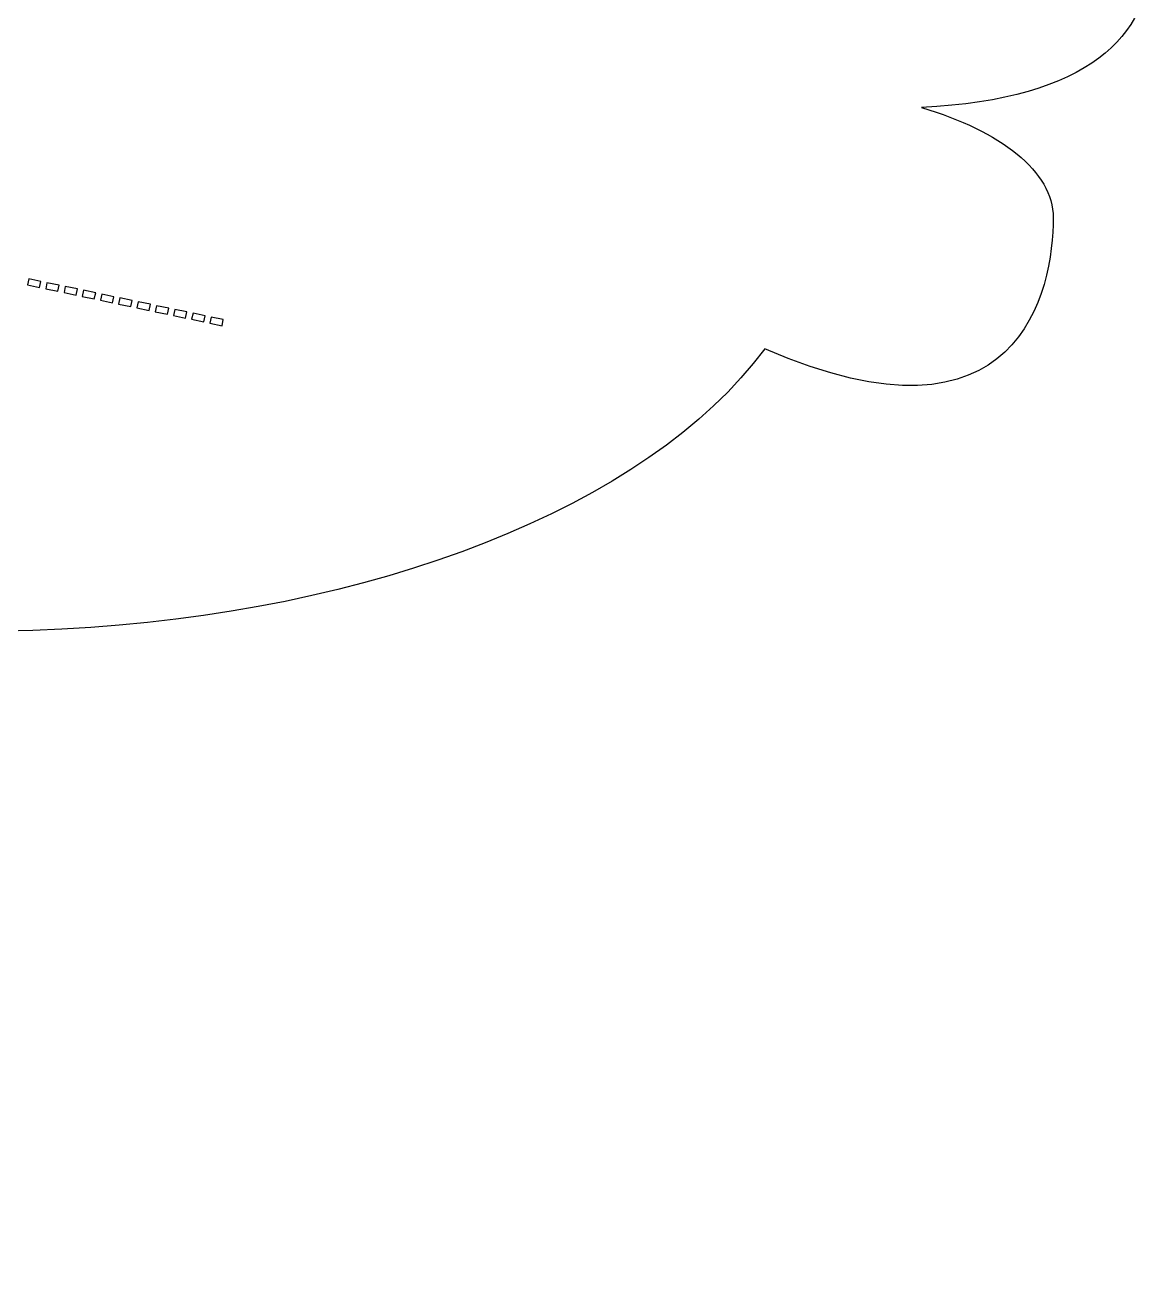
# Model space of a CAD drawing. Header units: centimetres. Extents: x -14.4 to 14.4, y -14.4 to 14.4.
# Drawn here: x 6.81 to 13.05, y -7.48 to -0.53 of the extents above; entities that cross this region are included whole.
import ezdxf
from ezdxf.lldxf.tags import DXFTag

# ---------------------------------------------------------------- set-up
doc = ezdxf.new("R2010")
doc.units = ezdxf.units.CM
doc.header["$MEASUREMENT"] = 0
doc.layers.add('Layer 1', color=7, linetype='Continuous')
tags = doc.linetypes.add('New Line1', pattern=[39354470.199999996, 4372718.9, -34981751.3]).pattern_tags.tags
tags[6:7] = [DXFTag(74, 4), DXFTag(75, 0), DXFTag(340, '0'), DXFTag(46, 1.0), DXFTag(50, 0.0), DXFTag(44, 0.0), DXFTag(45, 0.0)]
tags[4:5] = [DXFTag(74, 4), DXFTag(75, 0), DXFTag(340, '0'), DXFTag(46, 1.0), DXFTag(50, 0.0), DXFTag(44, 0.0), DXFTag(45, 0.0)]
tags = doc.linetypes.add('New Line357', pattern=[39354470.199999996, 4372718.9, -34981751.3]).pattern_tags.tags
tags[6:7] = [DXFTag(74, 4), DXFTag(75, 0), DXFTag(340, '0'), DXFTag(46, 1.0), DXFTag(50, 0.0), DXFTag(44, 0.0), DXFTag(45, 0.0)]
tags[4:5] = [DXFTag(74, 4), DXFTag(75, 0), DXFTag(340, '0'), DXFTag(46, 1.0), DXFTag(50, 0.0), DXFTag(44, 0.0), DXFTag(45, 0.0)]
tags = doc.linetypes.add('New Line358', pattern=[39354470.199999996, 4372718.9, -34981751.3]).pattern_tags.tags
tags[6:7] = [DXFTag(74, 4), DXFTag(75, 0), DXFTag(340, '0'), DXFTag(46, 1.0), DXFTag(50, 0.0), DXFTag(44, 0.0), DXFTag(45, 0.0)]
tags[4:5] = [DXFTag(74, 4), DXFTag(75, 0), DXFTag(340, '0'), DXFTag(46, 1.0), DXFTag(50, 0.0), DXFTag(44, 0.0), DXFTag(45, 0.0)]
tags = doc.linetypes.add('New Line359', pattern=[39354470.199999996, 4372718.9, -34981751.3]).pattern_tags.tags
tags[6:7] = [DXFTag(74, 4), DXFTag(75, 0), DXFTag(340, '0'), DXFTag(46, 1.0), DXFTag(50, 0.0), DXFTag(44, 0.0), DXFTag(45, 0.0)]
tags[4:5] = [DXFTag(74, 4), DXFTag(75, 0), DXFTag(340, '0'), DXFTag(46, 1.0), DXFTag(50, 0.0), DXFTag(44, 0.0), DXFTag(45, 0.0)]
tags = doc.linetypes.add('New Line360', pattern=[39354470.199999996, 4372718.9, -34981751.3]).pattern_tags.tags
tags[6:7] = [DXFTag(74, 4), DXFTag(75, 0), DXFTag(340, '0'), DXFTag(46, 1.0), DXFTag(50, 0.0), DXFTag(44, 0.0), DXFTag(45, 0.0)]
tags[4:5] = [DXFTag(74, 4), DXFTag(75, 0), DXFTag(340, '0'), DXFTag(46, 1.0), DXFTag(50, 0.0), DXFTag(44, 0.0), DXFTag(45, 0.0)]
tags = doc.linetypes.add('New Line361', pattern=[39354470.199999996, 4372718.9, -34981751.3]).pattern_tags.tags
tags[6:7] = [DXFTag(74, 4), DXFTag(75, 0), DXFTag(340, '0'), DXFTag(46, 1.0), DXFTag(50, 0.0), DXFTag(44, 0.0), DXFTag(45, 0.0)]
tags[4:5] = [DXFTag(74, 4), DXFTag(75, 0), DXFTag(340, '0'), DXFTag(46, 1.0), DXFTag(50, 0.0), DXFTag(44, 0.0), DXFTag(45, 0.0)]
tags = doc.linetypes.add('New Line362', pattern=[39354470.199999996, 4372718.9, -34981751.3]).pattern_tags.tags
tags[6:7] = [DXFTag(74, 4), DXFTag(75, 0), DXFTag(340, '0'), DXFTag(46, 1.0), DXFTag(50, 0.0), DXFTag(44, 0.0), DXFTag(45, 0.0)]
tags[4:5] = [DXFTag(74, 4), DXFTag(75, 0), DXFTag(340, '0'), DXFTag(46, 1.0), DXFTag(50, 0.0), DXFTag(44, 0.0), DXFTag(45, 0.0)]
tags = doc.linetypes.add('New Line363', pattern=[39354470.199999996, 4372718.9, -34981751.3]).pattern_tags.tags
tags[6:7] = [DXFTag(74, 4), DXFTag(75, 0), DXFTag(340, '0'), DXFTag(46, 1.0), DXFTag(50, 0.0), DXFTag(44, 0.0), DXFTag(45, 0.0)]
tags[4:5] = [DXFTag(74, 4), DXFTag(75, 0), DXFTag(340, '0'), DXFTag(46, 1.0), DXFTag(50, 0.0), DXFTag(44, 0.0), DXFTag(45, 0.0)]
tags = doc.linetypes.add('New Line364', pattern=[39354470.199999996, 4372718.9, -34981751.3]).pattern_tags.tags
tags[6:7] = [DXFTag(74, 4), DXFTag(75, 0), DXFTag(340, '0'), DXFTag(46, 1.0), DXFTag(50, 0.0), DXFTag(44, 0.0), DXFTag(45, 0.0)]
tags[4:5] = [DXFTag(74, 4), DXFTag(75, 0), DXFTag(340, '0'), DXFTag(46, 1.0), DXFTag(50, 0.0), DXFTag(44, 0.0), DXFTag(45, 0.0)]
tags = doc.linetypes.add('New Line365', pattern=[39354470.199999996, 4372718.9, -34981751.3]).pattern_tags.tags
tags[6:7] = [DXFTag(74, 4), DXFTag(75, 0), DXFTag(340, '0'), DXFTag(46, 1.0), DXFTag(50, 0.0), DXFTag(44, 0.0), DXFTag(45, 0.0)]
tags[4:5] = [DXFTag(74, 4), DXFTag(75, 0), DXFTag(340, '0'), DXFTag(46, 1.0), DXFTag(50, 0.0), DXFTag(44, 0.0), DXFTag(45, 0.0)]
tags = doc.linetypes.add('New Line366', pattern=[39354470.199999996, 4372718.9, -34981751.3]).pattern_tags.tags
tags[6:7] = [DXFTag(74, 4), DXFTag(75, 0), DXFTag(340, '0'), DXFTag(46, 1.0), DXFTag(50, 0.0), DXFTag(44, 0.0), DXFTag(45, 0.0)]
tags[4:5] = [DXFTag(74, 4), DXFTag(75, 0), DXFTag(340, '0'), DXFTag(46, 1.0), DXFTag(50, 0.0), DXFTag(44, 0.0), DXFTag(45, 0.0)]
tags = doc.linetypes.add('New Line367', pattern=[39354470.199999996, 4372718.9, -34981751.3]).pattern_tags.tags
tags[6:7] = [DXFTag(74, 4), DXFTag(75, 0), DXFTag(340, '0'), DXFTag(46, 1.0), DXFTag(50, 0.0), DXFTag(44, 0.0), DXFTag(45, 0.0)]
tags[4:5] = [DXFTag(74, 4), DXFTag(75, 0), DXFTag(340, '0'), DXFTag(46, 1.0), DXFTag(50, 0.0), DXFTag(44, 0.0), DXFTag(45, 0.0)]

msp = doc.modelspace()

# ---------------------------------------------------------------- linework, layer by layer
at = {"layer": 'Layer 1', "color": 16, "linetype": 'New Line1', "lineweight": 25}
msp.add_open_spline([(0.12846, 13.36284), (-0.33776, 13.36284), (-0.71601, 12.92147), (-0.71601, 11.89579), (-0.71601, 11.89579), (-0.82514, 12.47589), (-1.08516, 12.88459), (-1.38813, 12.88459), (-1.38813, 12.88459), (-1.78939, 12.88459), (-2.58808, 12.45567), (-2.11519, 11.28505), (-2.11519, 11.28505), (-3.63478, 9.46595), (-4.28084, 4.82834), (-2.11412, 2.37828), (-2.11412, 2.37828), (-4.57524, 4.49917), (-9.16838, 3.85118), (-10.97673, 2.34058), (-10.97673, 2.34058), (-12.14735, 2.81347), (-12.57626, 2.01478), (-12.57626, 1.61352), (-12.57626, 1.61352), (-12.57626, 1.31055), (-12.16756, 1.05052), (-11.58746, 0.94139), (-11.58746, 0.94139), (-12.61315, 0.94139), (-13.05451, 0.56315), (-13.05451, 0.09693), (-13.05451, 0.09693), (-13.05451, -0.33846), (-12.71917, -0.6966), (-11.7878, -0.74216), (-11.7878, -0.74216), (-12.22709, -0.87177), (-12.5181, -1.09727), (-12.5181, -1.35289), (-12.5181, -1.35289), (-12.5181, -1.75415), (-12.33591, -2.69676), (-10.91856, -2.07995), (-10.91856, -2.07995), (-9.66314, -3.79138), (-5.02522, -4.40025), (-2.37909, -2.35246), (-2.37909, -2.35246), (-4.52343, -4.80799), (-3.87706, -9.42383), (-2.36186, -11.23769), (-2.36186, -11.23769), (-2.83475, -12.40831), (-2.03606, -12.83723), (-1.6348, -12.83723), (-1.6348, -12.83723), (-1.33182, -12.83723), (-1.0718, -12.42853), (-0.96267, -11.84843), (-0.96267, -11.84843), (-0.96267, -12.87411), (-0.58442, -13.31547), (-0.1182, -13.31547), (-0.1182, -13.31547), (0.31719, -13.31547), (0.67533, -12.98013), (0.72088, -12.04877), (0.72088, -12.04877), (0.8505, -12.48806), (1.07599, -12.77906), (1.33162, -12.77906), (1.33162, -12.77906), (1.73288, -12.77906), (2.67549, -12.59687), (2.05868, -11.17953), (2.05868, -11.17953), (3.82119, -9.88663), (4.4142, -5.00618), (2.14054, -2.40847), (2.14054, -2.40847), (4.73811, -4.6827), (9.61968, -4.08925), (10.91267, -2.32661), (10.91267, -2.32661), (12.33002, -2.94343), (12.5122, -2.00081), (12.51221, -1.59955), (12.51221, -1.59955), (12.51221, -1.34393), (12.2212, -1.11843), (11.78191, -0.98882), (11.78191, -0.98882), (12.71327, -0.94326), (13.04862, -0.58512), (13.04862, -0.14974), (13.04862, -0.14974), (13.04862, 0.31648), (12.60725, 0.69473), (11.58157, 0.69473), (11.58157, 0.69473), (12.16167, 0.80386), (12.57037, 1.06388), (12.57037, 1.36686), (12.57037, 1.36686), (12.57037, 1.76812), (12.14146, 2.56681), (10.97083, 2.09392), (10.97083, 2.09392), (9.1482, 3.61646), (4.49635, 4.26289), (2.05006, 2.081), (2.05006, 2.081), (2.04519, 2.08513), (2.03987, 2.08874), (2.03498, 2.09284), (2.03498, 2.09284), (4.71719, 4.569), (4.15384, 9.87092), (2.30534, 11.22689), (2.30534, 11.22689), (2.92215, 12.64423), (1.97954, 12.82642), (1.57828, 12.82643), (1.57828, 12.82643), (1.32266, 12.82643), (1.09716, 12.53542), (0.96755, 12.09613), (0.96755, 12.09613), (0.92199, 13.02749), (0.56385, 13.36284), (0.12846, 13.36284)], degree=3, knots=[0, 0, 0, 0, 0.0294118, 0.0294118, 0.0294118, 0.0294118, 0.0588235, 0.0588235, 0.0588235, 0.0588235, 0.0882353, 0.0882353, 0.0882353, 0.0882353, 0.1176471, 0.1176471, 0.1176471, 0.1176471, 0.1470588, 0.1470588, 0.1470588, 0.1470588, 0.1764706, 0.1764706, 0.1764706, 0.1764706, 0.2058824, 0.2058824, 0.2058824, 0.2058824, 0.2352941, 0.2352941, 0.2352941, 0.2352941, 0.2647059, 0.2647059, 0.2647059, 0.2647059, 0.2941176, 0.2941176, 0.2941176, 0.2941176, 0.3235294, 0.3235294, 0.3235294, 0.3235294, 0.3529412, 0.3529412, 0.3529412, 0.3529412, 0.3823529, 0.3823529, 0.3823529, 0.3823529, 0.4117647, 0.4117647, 0.4117647, 0.4117647, 0.4411765, 0.4411765, 0.4411765, 0.4411765, 0.4705882, 0.4705882, 0.4705882, 0.4705882, 0.5, 0.5, 0.5, 0.5, 0.5294118, 0.5294118, 0.5294118, 0.5294118, 0.5588235, 0.5588235, 0.5588235, 0.5588235, 0.5882353, 0.5882353, 0.5882353, 0.5882353, 0.6176471, 0.6176471, 0.6176471, 0.6176471, 0.6470588, 0.6470588, 0.6470588, 0.6470588, 0.6764706, 0.6764706, 0.6764706, 0.6764706, 0.7058824, 0.7058824, 0.7058824, 0.7058824, 0.7352941, 0.7352941, 0.7352941, 0.7352941, 0.7647059, 0.7647059, 0.7647059, 0.7647059, 0.7941176, 0.7941176, 0.7941176, 0.7941176, 0.8235294, 0.8235294, 0.8235294, 0.8235294, 0.8529412, 0.8529412, 0.8529412, 0.8529412, 0.8823529, 0.8823529, 0.8823529, 0.8823529, 0.9117647, 0.9117647, 0.9117647, 0.9117647, 0.9411765, 0.9411765, 0.9411765, 0.9411765, 1, 1, 1, 1], dxfattribs=at)
at = {"layer": 'Layer 1', "color": 16, "linetype": 'New Line357', "lineweight": 25}
msp.add_open_spline([(6.83143, -1.93885), (6.83143, -1.93885), (6.89929, -1.95285), (6.89929, -1.95285), (6.89929, -1.95285), (6.89929, -1.95285), (6.89175, -1.98624), (6.89175, -1.98624), (6.89175, -1.98624), (6.89175, -1.98624), (6.82497, -1.97224), (6.82497, -1.97224), (6.82497, -1.97224), (6.82497, -1.97224), (6.83143, -1.93885), (6.83143, -1.93885)], degree=3, knots=[0, 0, 0, 0, 0.2, 0.2, 0.2, 0.2, 0.4, 0.4, 0.4, 0.4, 0.6, 0.6, 0.6, 0.6, 1, 1, 1, 1], dxfattribs=at)
at = {"layer": 'Layer 1', "color": 16, "linetype": 'New Line358', "lineweight": 25}
msp.add_open_spline([(6.93268, -1.96039), (6.93268, -1.96039), (7.00054, -1.97439), (7.00054, -1.97439), (7.00054, -1.97439), (7.00054, -1.97439), (6.993, -2.00778), (6.993, -2.00778), (6.993, -2.00778), (6.993, -2.00778), (6.92622, -1.99378), (6.92622, -1.99378), (6.92622, -1.99378), (6.92622, -1.99378), (6.93268, -1.96039), (6.93268, -1.96039)], degree=3, knots=[0, 0, 0, 0, 0.2, 0.2, 0.2, 0.2, 0.4, 0.4, 0.4, 0.4, 0.6, 0.6, 0.6, 0.6, 1, 1, 1, 1], dxfattribs=at)
at = {"layer": 'Layer 1', "color": 16, "linetype": 'New Line359', "lineweight": 25}
msp.add_open_spline([(7.03393, -1.98085), (7.03393, -1.98085), (7.10179, -1.99486), (7.10179, -1.99486), (7.10179, -1.99486), (7.10179, -1.99486), (7.09425, -2.02933), (7.09425, -2.02933), (7.09425, -2.02933), (7.09425, -2.02933), (7.02747, -2.01532), (7.02747, -2.01532), (7.02747, -2.01532), (7.02747, -2.01532), (7.03393, -1.98085), (7.03393, -1.98085)], degree=3, knots=[0, 0, 0, 0, 0.2, 0.2, 0.2, 0.2, 0.4, 0.4, 0.4, 0.4, 0.6, 0.6, 0.6, 0.6, 1, 1, 1, 1], dxfattribs=at)
at = {"layer": 'Layer 1', "color": 16, "linetype": 'New Line360', "lineweight": 25}
msp.add_open_spline([(7.13518, -2.0024), (7.13518, -2.0024), (7.20304, -2.0164), (7.20304, -2.0164), (7.20304, -2.0164), (7.20304, -2.0164), (7.1955, -2.04979), (7.1955, -2.04979), (7.1955, -2.04979), (7.1955, -2.04979), (7.12872, -2.03579), (7.12872, -2.03579), (7.12872, -2.03579), (7.12872, -2.03579), (7.13518, -2.0024), (7.13518, -2.0024)], degree=3, knots=[0, 0, 0, 0, 0.2, 0.2, 0.2, 0.2, 0.4, 0.4, 0.4, 0.4, 0.6, 0.6, 0.6, 0.6, 1, 1, 1, 1], dxfattribs=at)
at = {"layer": 'Layer 1', "color": 16, "linetype": 'New Line361', "lineweight": 25}
msp.add_open_spline([(7.23643, -2.02394), (7.23643, -2.02394), (7.30429, -2.03794), (7.30429, -2.03794), (7.30429, -2.03794), (7.30429, -2.03794), (7.29675, -2.07133), (7.29675, -2.07133), (7.29675, -2.07133), (7.29675, -2.07133), (7.22997, -2.05733), (7.22997, -2.05733), (7.22997, -2.05733), (7.22997, -2.05733), (7.23643, -2.02394), (7.23643, -2.02394)], degree=3, knots=[0, 0, 0, 0, 0.2, 0.2, 0.2, 0.2, 0.4, 0.4, 0.4, 0.4, 0.6, 0.6, 0.6, 0.6, 1, 1, 1, 1], dxfattribs=at)
at = {"layer": 'Layer 1', "color": 16, "linetype": 'New Line362', "lineweight": 25}
msp.add_open_spline([(7.33768, -2.0444), (7.33768, -2.0444), (7.40554, -2.05841), (7.40554, -2.05841), (7.40554, -2.05841), (7.40554, -2.05841), (7.398, -2.09288), (7.398, -2.09288), (7.398, -2.09288), (7.398, -2.09288), (7.33014, -2.07887), (7.33014, -2.07887), (7.33014, -2.07887), (7.33014, -2.07887), (7.33768, -2.0444), (7.33768, -2.0444)], degree=3, knots=[0, 0, 0, 0, 0.2, 0.2, 0.2, 0.2, 0.4, 0.4, 0.4, 0.4, 0.6, 0.6, 0.6, 0.6, 1, 1, 1, 1], dxfattribs=at)
at = {"layer": 'Layer 1', "color": 16, "linetype": 'New Line363', "lineweight": 25}
msp.add_open_spline([(7.43893, -2.06595), (7.43893, -2.06595), (7.50679, -2.07995), (7.50679, -2.07995), (7.50679, -2.07995), (7.50679, -2.07995), (7.49925, -2.11334), (7.49925, -2.11334), (7.49925, -2.11334), (7.49925, -2.11334), (7.43139, -2.09934), (7.43139, -2.09934), (7.43139, -2.09934), (7.43139, -2.09934), (7.43893, -2.06595), (7.43893, -2.06595)], degree=3, knots=[0, 0, 0, 0, 0.2, 0.2, 0.2, 0.2, 0.4, 0.4, 0.4, 0.4, 0.6, 0.6, 0.6, 0.6, 1, 1, 1, 1], dxfattribs=at)
at = {"layer": 'Layer 1', "color": 16, "linetype": 'New Line364', "lineweight": 25}
msp.add_open_spline([(7.54018, -2.08749), (7.54018, -2.08749), (7.60804, -2.10149), (7.60804, -2.10149), (7.60804, -2.10149), (7.60804, -2.10149), (7.6005, -2.13488), (7.6005, -2.13488), (7.6005, -2.13488), (7.6005, -2.13488), (7.53264, -2.12088), (7.53264, -2.12088), (7.53264, -2.12088), (7.53264, -2.12088), (7.54018, -2.08749), (7.54018, -2.08749)], degree=3, knots=[0, 0, 0, 0, 0.2, 0.2, 0.2, 0.2, 0.4, 0.4, 0.4, 0.4, 0.6, 0.6, 0.6, 0.6, 1, 1, 1, 1], dxfattribs=at)
at = {"layer": 'Layer 1', "color": 16, "linetype": 'New Line365', "lineweight": 25}
msp.add_open_spline([(7.64143, -2.10796), (7.64143, -2.10796), (7.70929, -2.12196), (7.70929, -2.12196), (7.70929, -2.12196), (7.70929, -2.12196), (7.70175, -2.15643), (7.70175, -2.15643), (7.70175, -2.15643), (7.70175, -2.15643), (7.63389, -2.14242), (7.63389, -2.14242), (7.63389, -2.14242), (7.63389, -2.14242), (7.64143, -2.10796), (7.64143, -2.10796)], degree=3, knots=[0, 0, 0, 0, 0.2, 0.2, 0.2, 0.2, 0.4, 0.4, 0.4, 0.4, 0.6, 0.6, 0.6, 0.6, 1, 1, 1, 1], dxfattribs=at)
at = {"layer": 'Layer 1', "color": 16, "linetype": 'New Line366', "lineweight": 25}
msp.add_open_spline([(7.74268, -2.1295), (7.74268, -2.1295), (7.81054, -2.1435), (7.81054, -2.1435), (7.81054, -2.1435), (7.81054, -2.1435), (7.803, -2.17689), (7.803, -2.17689), (7.803, -2.17689), (7.803, -2.17689), (7.73514, -2.16289), (7.73514, -2.16289), (7.73514, -2.16289), (7.73514, -2.16289), (7.74268, -2.1295), (7.74268, -2.1295)], degree=3, knots=[0, 0, 0, 0, 0.2, 0.2, 0.2, 0.2, 0.4, 0.4, 0.4, 0.4, 0.6, 0.6, 0.6, 0.6, 1, 1, 1, 1], dxfattribs=at)
at = {"layer": 'Layer 1', "color": 16, "linetype": 'New Line367', "lineweight": 25}
msp.add_open_spline([(7.84393, -2.15104), (7.84393, -2.15104), (7.91071, -2.16504), (7.91071, -2.16504), (7.91071, -2.16504), (7.91071, -2.16504), (7.90425, -2.19843), (7.90425, -2.19843), (7.90425, -2.19843), (7.90425, -2.19843), (7.83639, -2.18443), (7.83639, -2.18443), (7.83639, -2.18443), (7.83639, -2.18443), (7.84393, -2.15104), (7.84393, -2.15104)], degree=3, knots=[0, 0, 0, 0, 0.2, 0.2, 0.2, 0.2, 0.4, 0.4, 0.4, 0.4, 0.6, 0.6, 0.6, 0.6, 1, 1, 1, 1], dxfattribs=at)

doc.saveas('drawing.dxf')
